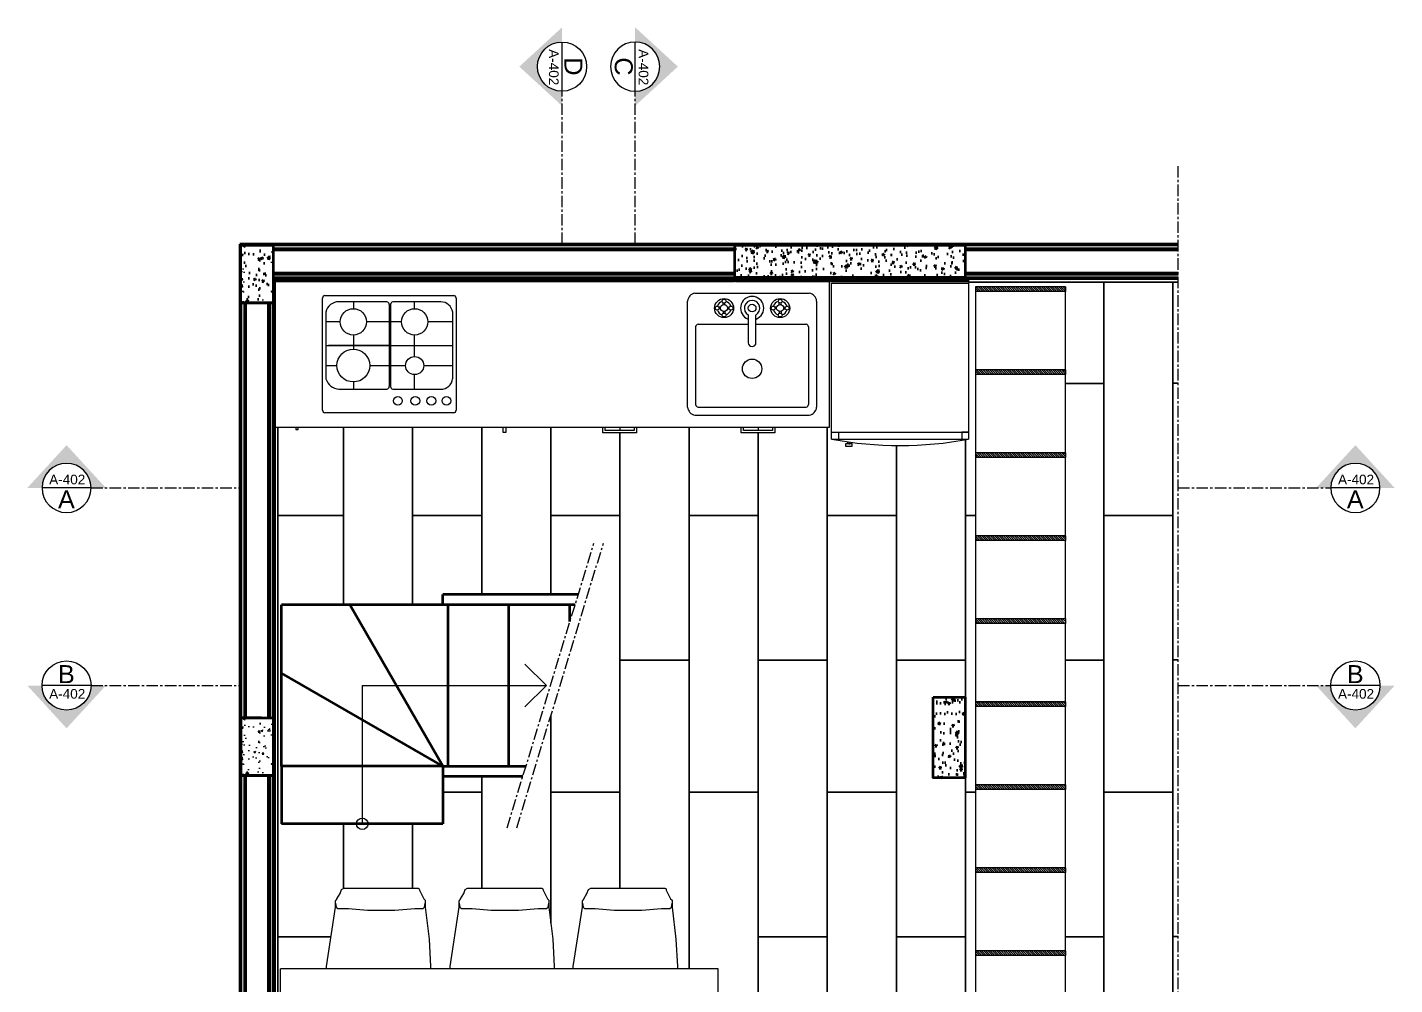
# Model space of a CAD drawing. Header units: millimetres. Extents: x 0 to 3008, y 0 to 49642.
# Drawn here: x 1461 to 2055, y 48693 to 49108 of the extents above; entities that cross this region are included whole.
import ezdxf
from ezdxf.enums import TextEntityAlignment as Align

# ---------------------------------------------------------------- set-up
doc = ezdxf.new("R2010")
doc.units = ezdxf.units.MM
doc.linetypes.add('CENTERX2', pattern=[4, 2.5, -0.5, 0.5, -0.5])
for name, color, linetype, lineweight in [('A-ANNO-DIMS', 3, 'Continuous', 15), ('A-ANNO-SYMB', 3, 'Continuous', 15), ('A-ANNO-TRATTEGGIO', 253, 'Continuous', 18), ('A-DOOR-FULL', 5, 'Continuous', 25), ('A-FLOR-LEVL', 5, 'Continuous', 35), ('A-FURN', 251, 'Continuous', 18), ('A-GLAZ-FULL', 5, 'Continuous', 25), ('A-LINE-GRPH', 1, 'CENTERX2', 13), ('A-WALL-FULL', 4, 'Continuous', 35)]:
    doc.layers.add(name, color=color, linetype=linetype, lineweight=lineweight)
doc.layers.add('ARREDI SEZIONATI', color=2, linetype='Continuous')
doc.styles.add('ARIAL', font='arial.ttf')
pattern_1 = [(50, (4294.8245, 57124.0275), (9.1092334, -0.796954), [0.9525, -10.4775]), (355, (4294.8245, 57124.0275), (-1.762141, 9.552832), [0.762, -8.382]), (100.451, (4295.584, 57123.961), (7.347125, 8.755834), [0.8095, -8.9045]), (46.1842, (4294.825, 57126.568), (13.553952, -2.102116), [1.42875, -15.71625]), (96.6356, (4295.954, 57126.392), (11.870212, 12.371278), [1.21425, -13.35675]), (351.184, (4294.825, 57126.568), (11.87023, 12.371256), [1.143, -12.573]), (21, (4296.0945, 57125.9325), (7.580744, -5.113276), [0.9525, -10.4775]), (326, (4296.0945, 57125.9325), (3.090101, 9.209398), [0.762, -8.382]), (71.4514, (4296.726, 57125.506), (10.6708245, 4.096143), [0.8095, -8.9045]), (37.5, (4294.8245, 57124.0275), (0.1544302, 4.227752), [0, -8.2804, 0, -8.509, 0, -8.41375]), (7.5, (4294.8245, 57124.0275), (3.3409831, 5.0090287), [0, -4.8514, 0, -8.0899, 0, -3.20675]), (327.5, (4291.9924, 57124.0275), (6.7795298, -0.2864372), [0, -3.175, 0, -9.906, 0, -13.1445]), (317.5, (4290.7224, 57124.0275), (7.406459, 1.2713246), [0, -4.1275, 0, -6.5786, 0, -9.3345])]
pattern_2 = [(50, (4294.4245, 57124.0275), (9.1092334, -0.796954), [0.9525, -10.4775]), (355, (4294.4245, 57124.0275), (-1.762141, 9.552832), [0.762, -8.382]), (100.451, (4295.184, 57123.961), (7.347125, 8.755834), [0.8095, -8.9045]), (46.1842, (4294.425, 57126.568), (13.553952, -2.102116), [1.42875, -15.71625]), (96.6356, (4295.554, 57126.392), (11.870212, 12.371278), [1.21425, -13.35675]), (351.184, (4294.425, 57126.568), (11.87023, 12.371256), [1.143, -12.573]), (21, (4295.6945, 57125.9325), (7.580744, -5.113276), [0.9525, -10.4775]), (326, (4295.6945, 57125.9325), (3.090101, 9.209398), [0.762, -8.382]), (71.4514, (4296.326, 57125.506), (10.6708245, 4.096143), [0.8095, -8.9045]), (37.5, (4294.4245, 57124.0275), (0.1544302, 4.227752), [0, -8.2804, 0, -8.509, 0, -8.41375]), (7.5, (4294.4245, 57124.0275), (3.3409831, 5.0090287), [0, -4.8514, 0, -8.0899, 0, -3.20675]), (327.5, (4291.5924, 57124.0275), (6.7795298, -0.2864372), [0, -3.175, 0, -9.906, 0, -13.1445]), (317.5, (4290.3224, 57124.0275), (7.406459, 1.2713246), [0, -4.1275, 0, -6.5786, 0, -9.3345])]
pattern_3 = [(50, (5194.8245, 57123.0275), (9.1092334, -0.796954), [0.9525, -10.4775]), (355, (5194.8245, 57123.0275), (-1.762141, 9.552832), [0.762, -8.382]), (100.451, (5195.584, 57122.961), (7.347125, 8.755834), [0.8095, -8.9045]), (46.1842, (5194.825, 57125.568), (13.553952, -2.102116), [1.42875, -15.71625]), (96.6356, (5195.954, 57125.392), (11.870212, 12.371278), [1.21425, -13.35675]), (351.184, (5194.825, 57125.568), (11.87023, 12.371256), [1.143, -12.573]), (21, (5196.0945, 57124.9325), (7.580744, -5.113276), [0.9525, -10.4775]), (326, (5196.0945, 57124.9325), (3.090101, 9.209398), [0.762, -8.382]), (71.4514, (5196.726, 57124.506), (10.6708245, 4.096143), [0.8095, -8.9045]), (37.5, (5194.8245, 57123.0275), (0.1544302, 4.227752), [0, -8.2804, 0, -8.509, 0, -8.41375]), (7.5, (5194.8245, 57123.0275), (3.3409831, 5.0090287), [0, -4.8514, 0, -8.0899, 0, -3.20675]), (327.5, (5191.9924, 57123.0275), (6.7795298, -0.2864372), [0, -3.175, 0, -9.906, 0, -13.1445]), (317.5, (5190.7224, 57123.0275), (7.406459, 1.2713246), [0, -4.1275, 0, -6.5786, 0, -9.3345])]

# ---------------------------------------------------------------- blocks, each defined once
blk = doc.blocks.new('section plan')
h = blk.add_hatch(color=256)
h.dxf.hatch_style = 1
h.paths.add_polyline_path([(56.88, 0.31), (46.28, 0.31, -1), (10.72, 0.31), (0.12, 0.31), (28.5, -30.58)])
blk.add_line((46.28, 0.34), (10.72, 0.34))
blk.add_circle((28.5, 0.34), 17.78)
at = {"style": 'ARIAL'}
for tag, height, p in [('A', 13, (28.38, 8.58)), ('A-301', 7, (28.96, -5.66))]:
    blk.add_attdef(tag, text='', height=height, dxfattribs=at).set_placement(p, align=Align.MIDDLE_CENTER)

msp = doc.modelspace()

# ---------------------------------------------------------------- hatches: boundary and pattern name
at = {"layer": 'A-ANNO-TRATTEGGIO'}
h = msp.add_hatch(dxfattribs=at)
h.set_pattern_fill('AR-CONC', scale=0.05, style=0)
h.set_pattern_definition(pattern_2)
h.paths.add_polyline_path([(1553.97, 49013.94), (1567.97, 49013.94), (1567.97, 48988.94), (1553.97, 48988.94)])
h = msp.add_hatch(dxfattribs=at)
h.set_pattern_fill('AR-CONC', scale=0.05, style=0)
h.set_pattern_definition(pattern_3)
h.paths.add_polyline_path([(1868.37, 48817.94), (1854.37, 48817.94), (1854.37, 48782.94), (1868.37, 48782.94)])
h = msp.add_hatch(dxfattribs=at)
h.set_pattern_fill('AR-CONC', scale=0.05, style=0)
h.set_pattern_definition([(50, (4294.4245, 56919.0275), (9.1092334, -0.796954), [0.9525, -10.4775]), (355, (4294.4245, 56919.0275), (-1.762141, 9.552832), [0.762, -8.382]), (100.451, (4295.184, 56918.961), (7.347125, 8.755834), [0.8095, -8.9045]), (46.1842, (4294.425, 56921.568), (13.553952, -2.102116), [1.42875, -15.71625]), (96.6356, (4295.554, 56921.392), (11.870212, 12.371278), [1.21425, -13.35675]), (351.184, (4294.425, 56921.568), (11.87023, 12.371256), [1.143, -12.573]), (21, (4295.6945, 56920.9325), (7.580744, -5.113276), [0.9525, -10.4775]), (326, (4295.6945, 56920.9325), (3.090101, 9.209398), [0.762, -8.382]), (71.4514, (4296.326, 56920.506), (10.6708245, 4.096143), [0.8095, -8.9045]), (37.5, (4294.4245, 56919.0275), (0.1544302, 4.227752), [0, -8.2804, 0, -8.509, 0, -8.41375]), (7.5, (4294.4245, 56919.0275), (3.3409831, 5.0090287), [0, -4.8514, 0, -8.0899, 0, -3.20675]), (327.5, (4291.5924, 56919.0275), (6.7795298, -0.2864372), [0, -3.175, 0, -9.906, 0, -13.1445]), (317.5, (4290.3224, 56919.0275), (7.406459, 1.2713246), [0, -4.1275, 0, -6.5786, 0, -9.3345])])
h.paths.add_polyline_path([(1553.97, 48808.94), (1567.97, 48808.94), (1567.97, 48783.94), (1553.97, 48783.94)])
h = msp.add_hatch(dxfattribs=at)
h.set_pattern_fill('AR-CONC', scale=0.05, style=0)
h.set_pattern_definition(pattern_1)
h.paths.add_polyline_path([(1568.37, 48783.94), (1554.37, 48783.94), (1554.37, 48783.94), (1568.37, 48783.94)])
at = {"layer": 'A-WALL-FULL'}
h = msp.add_hatch(dxfattribs=at)
h.set_pattern_fill('AR-CONC', color=256, scale=0.05, style=0)
h.set_pattern_definition(pattern_2)
h.paths.add_polyline_path([(1555.47, 49012.44), (1566.47, 49012.44), (1566.47, 48990.44), (1555.47, 48990.44)])
h = msp.add_hatch(dxfattribs=at)
h.set_pattern_fill('AR-CONC', color=256, scale=0.05, style=0)
h.set_pattern_definition([(50, (5114.8245, 57714.0275), (9.1092334, -0.796954), [0.9525, -10.4775]), (355, (5114.8245, 57714.0275), (-1.762141, 9.552832), [0.762, -8.382]), (100.451, (5115.584, 57713.961), (7.347125, 8.755834), [0.8095, -8.9045]), (46.1842, (5114.825, 57716.568), (13.553952, -2.102116), [1.42875, -15.71625]), (96.6356, (5115.954, 57716.392), (11.870212, 12.371278), [1.21425, -13.35675]), (351.184, (5114.825, 57716.568), (11.87023, 12.371256), [1.143, -12.573]), (21, (5116.0945, 57715.9325), (7.580744, -5.113276), [0.9525, -10.4775]), (326, (5116.0945, 57715.9325), (3.090101, 9.209398), [0.762, -8.382]), (71.4514, (5116.726, 57715.506), (10.6708245, 4.096143), [0.8095, -8.9045]), (37.5, (5114.8245, 57714.0275), (0.1544302, 4.227752), [0, -8.2804, 0, -8.509, 0, -8.41375]), (7.5, (5114.8245, 57714.0275), (3.3409831, 5.0090287), [0, -4.8514, 0, -8.0899, 0, -3.20675]), (327.5, (5111.9924, 57714.0275), (6.7795298, -0.2864372), [0, -3.175, 0, -9.906, 0, -13.1445]), (317.5, (5110.7224, 57714.0275), (7.406459, 1.2713246), [0, -4.1275, 0, -6.5786, 0, -9.3345])])
h.paths.add_polyline_path([(1868.37, 49013.94), (1868.37, 48999.94), (1768.37, 48999.94), (1768.37, 49013.94)])
h = msp.add_hatch(dxfattribs=at)
h.set_pattern_fill('AR-CONC', color=256, scale=0.05, style=0)
h.set_pattern_definition(pattern_3)
h.paths.add_polyline_path([(1868.37, 48817.94), (1854.37, 48817.94), (1854.37, 48782.94), (1868.37, 48782.94)])
h = msp.add_hatch(dxfattribs=at)
h.set_pattern_fill('AR-CONC', color=256, scale=0.05, style=0)
h.set_pattern_definition(pattern_1)
h.paths.add_polyline_path([(1568.37, 48783.94), (1554.37, 48783.94), (1554.37, 48783.94), (1568.37, 48783.94)])
at = {"layer": 'ARREDI SEZIONATI'}
h = msp.add_hatch(dxfattribs=at)
h.set_pattern_fill('ANSI31', color=256, scale=0.21, angle=-90)
h.paths.add_polyline_path([(1911.81, 48995.9), (1872.81, 48995.9), (1872.81, 48993.9), (1911.81, 48993.9)])
h.paths.add_polyline_path([(1911.81, 48959.9), (1872.81, 48959.9), (1872.81, 48957.9), (1911.81, 48957.9)])
h.paths.add_polyline_path([(1911.81, 48923.9), (1872.81, 48923.9), (1872.81, 48921.9), (1911.81, 48921.9)])
h.paths.add_polyline_path([(1911.81, 48887.9), (1872.81, 48887.9), (1872.81, 48885.9), (1911.81, 48885.9)])
h.paths.add_polyline_path([(1911.81, 48851.9), (1872.81, 48851.9), (1872.81, 48849.9), (1911.81, 48849.9)])
h.paths.add_polyline_path([(1911.81, 48815.87), (1872.81, 48815.87), (1872.81, 48813.87), (1911.81, 48813.87)])
h.paths.add_polyline_path([(1911.81, 48779.87), (1872.81, 48779.87), (1872.81, 48777.87), (1911.81, 48777.87)])
h.paths.add_polyline_path([(1911.81, 48743.87), (1872.81, 48743.87), (1872.81, 48741.87), (1911.81, 48741.87)])
h.paths.add_polyline_path([(1911.81, 48707.87), (1872.81, 48707.87), (1872.81, 48705.87), (1911.81, 48705.87)])
h.paths.add_polyline_path([(1911.81, 48671.87), (1872.81, 48671.87), (1872.81, 48669.87), (1911.81, 48669.87)])
h.paths.add_polyline_path([(1911.81, 48635.87), (1872.81, 48635.87), (1872.81, 48633.87), (1911.81, 48633.87)])

# ---------------------------------------------------------------- linework, layer by layer
at = {"layer": 'A-ANNO-DIMS'}
for p, q in [((1686.55, 48822.94), (1677.26, 48832.22)), ((1606.63, 48822.94), (1686.55, 48822.94)), ((1606.63, 48822.94), (1606.63, 48762.94)), ((1686.55, 48822.94), (1677.26, 48813.65))]:
    msp.add_line(p, q, dxfattribs=at)
msp.add_circle((1606.63, 48762.94), 2.5, dxfattribs=at)
at = {"layer": 'A-DOOR-FULL'}
msp.add_line((1569.97, 48934.94), (1569.97, 48524.45), dxfattribs=at)
at = {"layer": 'A-FLOR-LEVL'}
for p, q in [((1572.94, 48998.44), (1573.79, 48998.44)), ((1587.94, 48998.44), (1588.79, 48998.44)), ((1602.94, 48998.44), (1603.79, 48998.44)), ((1617.94, 48998.44), (1618.79, 48998.44)), ((1632.94, 48998.44), (1633.79, 48998.44)), ((1647.94, 48998.44), (1648.79, 48998.44)), ((1662.94, 48998.44), (1663.79, 48998.44)), ((1677.91, 48998.44), (1678.76, 48998.44)), ((1692.94, 48998.44), (1693.79, 48998.44)), ((1707.94, 48998.44), (1708.79, 48998.44)), ((1722.94, 48998.44), (1723.79, 48998.44)), ((1737.94, 48998.44), (1738.79, 48998.44)), ((1752.91, 48998.44), (1753.76, 48998.44)), ((1782.89, 48998.44), (1783.74, 48998.44)), ((1797.89, 48998.44), (1798.74, 48998.44)), ((1812.89, 48998.44), (1813.74, 48998.44)), ((1827.89, 48998.44), (1828.74, 48998.44)), ((1842.89, 48998.44), (1843.74, 48998.44)), ((1857.89, 48998.44), (1858.74, 48998.44)), ((1700.37, 48862.44), (1641.63, 48862.44)), ((1641.63, 48857.94), (1641.63, 48862.44)), ((1700.37, 48862.44), (1641.63, 48862.44)), ((1641.63, 48857.94), (1641.63, 48862.44)), ((1571.63, 48853.44), (1571.63, 48857.94)), ((1601.21, 48857.94), (1571.63, 48857.94)), ((1571.63, 48828.35), (1571.63, 48857.94)), ((1571.63, 48853.44), (1571.63, 48857.94)), ((1601.21, 48857.94), (1571.63, 48857.94)), ((1571.63, 48828.35), (1571.63, 48857.94)), ((1641.63, 48857.94), (1601.21, 48857.94)), ((1641.63, 48787.94), (1601.21, 48857.94)), ((1641.63, 48857.94), (1601.21, 48857.94)), ((1641.63, 48787.94), (1601.21, 48857.94)), ((1699, 48857.94), (1641.63, 48857.94)), ((1699, 48857.94), (1641.63, 48857.94)), ((1643.85, 48787.94), (1643.85, 48857.94)), ((1670.31, 48787.94), (1670.31, 48857.94)), ((1696.78, 48850.65), (1696.78, 48857.94)), ((1641.63, 48787.94), (1571.63, 48828.35)), ((1641.63, 48787.94), (1571.63, 48828.35)), ((1571.63, 48787.94), (1571.63, 48828.35)), ((1641.63, 48787.94), (1571.63, 48787.94)), ((1641.63, 48787.94), (1571.63, 48787.94)), ((1571.63, 48787.94), (1571.63, 48762.94)), ((1641.63, 48787.94), (1677.67, 48787.94)), ((1641.63, 48787.94), (1641.63, 48783.44)), ((1641.63, 48787.94), (1641.63, 48783.44)), ((1641.63, 48787.94), (1677.67, 48787.94)), ((1641.63, 48787.94), (1641.63, 48783.44)), ((1641.63, 48787.94), (1641.63, 48783.44)), ((1676.3, 48783.44), (1641.63, 48783.44)), ((1641.63, 48783.44), (1641.63, 48762.94)), ((1676.3, 48783.44), (1641.63, 48783.44)), ((1641.63, 48783.44), (1641.63, 48762.94)), ((1641.63, 48762.94), (1571.63, 48762.94)), ((1641.63, 48762.94), (1571.63, 48762.94))]:
    msp.add_line(p, q, dxfattribs=at)
at = {"layer": 'A-FLOR-LEVL', "color": 7}
for q in [(1571.63, 48828.35), (1571.63, 48762.94)]:
    msp.add_line((1571.63, 48787.94), q, dxfattribs=at)
at = {"layer": 'A-FURN'}
for p, q in [((1809.31, 48998.44), (1809.31, 48934.94)), ((1810.31, 48997.54), (1869.81, 48997.54)), ((1810.31, 48934.04), (1810.31, 48997.54)), ((1869.81, 48997.54), (1869.81, 48929.84)), ((1869.81, 48997.54), (1869.81, 48929.84)), ((1911.81, 48995.9), (1872.81, 48995.9)), ((1872.81, 48995.9), (1872.81, 48993.9)), ((1911.81, 48995.9), (1911.81, 48993.9)), ((1589.37, 48942.35), (1589.37, 48991.02)), ((1589.37, 48942.35), (1589.37, 48991.02)), ((1590.42, 48992.19), (1646.32, 48992.19)), ((1590.42, 48992.19), (1646.32, 48992.19)), ((1617.29, 48989.41), (1596.49, 48989.41)), ((1602.76, 48989.41), (1602.76, 48986.41)), ((1602.76, 48989.41), (1602.76, 48986.41)), ((1640.71, 48989.41), (1619.92, 48989.41)), ((1629.37, 48986.41), (1629.37, 48989.41)), ((1629.37, 48986.41), (1629.37, 48989.41)), ((1647.37, 48991.02), (1647.37, 48942.35)), ((1647.37, 48991.02), (1647.37, 48942.35)), ((1763.29, 48988.12), (1763.29, 48988.93)), ((1764.04, 48988.12), (1764.04, 48988.93)), ((1787.63, 48988.12), (1787.63, 48988.93)), ((1788.38, 48988.12), (1788.38, 48988.93)), ((1872.81, 48993.9), (1872.81, 48959.9)), ((1911.81, 48993.9), (1872.81, 48993.9)), ((1911.81, 48959.9), (1911.81, 48993.9)), ((1590.87, 48984.91), (1590.87, 48955.99)), ((1618.35, 48988.24), (1618.35, 48952.66)), ((1618.87, 48988.24), (1618.85, 48952.66)), ((1645.87, 48955.99), (1645.87, 48984.91)), ((1762.22, 48987.05), (1761.41, 48987.05)), ((1762.23, 48986.3), (1761.41, 48986.3)), ((1763.29, 48985.22), (1763.29, 48984.41)), ((1764.04, 48985.23), (1764.04, 48984.41)), ((1765.11, 48987.05), (1765.93, 48987.05)), ((1765.12, 48986.3), (1765.93, 48986.3)), ((1774.16, 48983.77), (1774.16, 48971.57)), ((1777.51, 48971.57), (1777.51, 48983.78)), ((1786.56, 48987.05), (1785.75, 48987.05)), ((1786.55, 48986.3), (1785.75, 48986.3)), ((1787.63, 48985.23), (1787.63, 48984.41)), ((1788.38, 48985.22), (1788.38, 48984.41)), ((1789.45, 48986.3), (1790.26, 48986.3)), ((1789.46, 48987.05), (1790.26, 48987.05)), ((1597.04, 48980.7), (1590.87, 48980.7)), ((1597.04, 48980.7), (1592.06, 48980.7)), ((1618.35, 48980.7), (1608.47, 48980.7)), ((1618.35, 48980.7), (1608.47, 48980.7)), ((1623.65, 48980.7), (1618.86, 48980.7)), ((1623.65, 48980.7), (1618.86, 48980.7)), ((1645.21, 48980.7), (1635.08, 48980.7)), ((1645.87, 48980.7), (1635.08, 48980.7)), ((1602.76, 48974.98), (1602.76, 48968.85)), ((1602.76, 48974.98), (1602.76, 48968.85)), ((1629.37, 48965.68), (1629.37, 48974.98)), ((1629.37, 48965.68), (1629.37, 48974.98)), ((1590.87, 48970.45), (1618.35, 48970.45)), ((1618.35, 48970.45), (1591.99, 48970.45)), ((1618.86, 48970.45), (1645.87, 48970.45)), ((1590.87, 48961.74), (1595.65, 48961.74)), ((1592.06, 48961.74), (1595.65, 48961.74)), ((1609.87, 48961.74), (1618.35, 48961.74)), ((1609.87, 48961.74), (1618.35, 48961.74)), ((1618.86, 48961.74), (1625.43, 48961.74)), ((1618.86, 48961.74), (1625.43, 48961.74)), ((1633.31, 48961.74), (1645.21, 48961.74)), ((1633.31, 48961.74), (1645.87, 48961.74)), ((1911.81, 48959.9), (1872.81, 48959.9)), ((1872.81, 48959.9), (1872.81, 48957.9)), ((1911.81, 48959.9), (1911.81, 48957.9)), ((1602.76, 48954.63), (1602.76, 48951.49)), ((1602.76, 48954.63), (1602.76, 48951.49)), ((1629.37, 48951.49), (1629.37, 48957.8)), ((1629.37, 48951.49), (1629.37, 48957.8)), ((1911.81, 48957.9), (1872.81, 48957.9)), ((1872.81, 48957.9), (1872.81, 48923.9)), ((1911.81, 48923.9), (1911.81, 48957.9)), ((1596.49, 48951.49), (1617.29, 48951.49)), ((1619.92, 48951.49), (1640.71, 48951.49)), ((1619.92, 48951.49), (1629.37, 48951.49)), ((1646.32, 48941.19), (1590.42, 48941.19)), ((1646.32, 48941.19), (1590.42, 48941.19)), ((1809.31, 48934.94), (1568.47, 48934.94)), ((1577.87, 48934.94), (1577.87, 48933.94)), ((1577.87, 48933.94), (1578.87, 48933.94)), ((1578.87, 48933.94), (1578.87, 48934.94)), ((1667.69, 48934.94), (1667.69, 48932.92)), ((1667.69, 48932.92), (1669.04, 48932.92)), ((1669.04, 48932.92), (1669.04, 48934.94)), ((1711.05, 48932.54), (1711.05, 48934.94)), ((1725.68, 48932.54), (1711.05, 48932.54)), ((1712.05, 48933.54), (1712.05, 48934.94)), ((1724.68, 48933.54), (1712.05, 48933.54)), ((1718.47, 48934.94), (1718.47, 48933.54)), ((1724.68, 48934.94), (1724.68, 48933.54)), ((1725.68, 48934.94), (1725.68, 48932.54)), ((1771.05, 48932.54), (1771.05, 48934.94)), ((1785.68, 48932.54), (1771.05, 48932.54)), ((1772.05, 48933.54), (1772.05, 48934.94)), ((1784.68, 48933.54), (1772.05, 48933.54)), ((1778.47, 48934.94), (1778.47, 48933.54)), ((1784.68, 48934.94), (1784.68, 48933.54)), ((1785.68, 48934.94), (1785.68, 48932.54)), ((1810.31, 48929.84), (1810.31, 48934.04)), ((1810.31, 48929.84), (1810.31, 48932.84)), ((1810.31, 48932.84), (1869.81, 48932.84)), ((1810.31, 48932.84), (1813.31, 48932.84)), ((1810.31, 48929.84), (1869.81, 48929.84)), ((1810.31, 48929.84), (1810.31, 48929.84)), ((1813.31, 48932.84), (1813.31, 48929.84)), ((1869.81, 48932.84), (1866.81, 48932.84)), ((1866.81, 48932.84), (1866.81, 48929.84)), ((1819.31, 48927.83), (1816.31, 48927.83)), ((1816.31, 48927.83), (1816.31, 48926.83)), ((1816.31, 48926.83), (1819.31, 48926.83)), ((1817.31, 48927.83), (1817.31, 48928.67)), ((1817.81, 48927.83), (1817.31, 48927.83)), ((1817.81, 48927.83), (1818.31, 48927.83)), ((1818.31, 48927.83), (1818.31, 48928.53)), ((1819.31, 48926.83), (1819.31, 48927.83)), ((1911.81, 48923.9), (1872.81, 48923.9)), ((1872.81, 48923.9), (1872.81, 48921.9)), ((1911.81, 48923.9), (1911.81, 48921.9)), ((1911.81, 48921.9), (1872.81, 48921.9)), ((1872.81, 48921.9), (1872.81, 48887.9)), ((1911.81, 48887.9), (1911.81, 48921.9)), ((1911.81, 48887.9), (1872.81, 48887.9)), ((1872.81, 48887.9), (1872.81, 48885.9)), ((1911.81, 48887.9), (1911.81, 48885.9)), ((1911.81, 48885.9), (1872.81, 48885.9)), ((1872.81, 48885.9), (1872.81, 48851.9)), ((1911.81, 48851.9), (1911.81, 48885.9)), ((1911.81, 48851.9), (1872.81, 48851.9)), ((1872.81, 48851.9), (1872.81, 48849.9)), ((1911.81, 48849.9), (1872.81, 48849.9)), ((1872.81, 48849.9), (1872.81, 48815.82)), ((1911.81, 48851.9), (1911.81, 48849.9)), ((1911.81, 48815.87), (1911.81, 48849.9)), ((1872.81, 48815.9), (1911.81, 48815.9)), ((1911.81, 48815.87), (1872.81, 48815.87)), ((1872.81, 48815.87), (1872.81, 48813.87)), ((1872.81, 48813.87), (1872.81, 48779.87)), ((1911.81, 48813.87), (1872.81, 48813.87)), ((1911.81, 48815.87), (1911.81, 48813.87)), ((1911.81, 48779.87), (1911.81, 48813.87)), ((1911.81, 48779.87), (1872.81, 48779.87)), ((1872.81, 48779.87), (1872.81, 48777.87)), ((1911.81, 48777.87), (1872.81, 48777.87)), ((1872.81, 48777.87), (1872.81, 48743.87)), ((1911.81, 48779.87), (1911.81, 48777.87)), ((1911.81, 48743.87), (1911.81, 48777.87)), ((1911.81, 48743.87), (1872.81, 48743.87)), ((1872.81, 48743.87), (1872.81, 48741.87)), ((1911.81, 48741.87), (1872.81, 48741.87)), ((1872.81, 48741.87), (1872.81, 48707.87)), ((1911.81, 48743.87), (1911.81, 48741.87)), ((1911.81, 48707.87), (1911.81, 48741.87)), ((1597.01, 48732.77), (1597.68, 48734.42)), ((1597.68, 48734.42), (1598.67, 48735.08)), ((1598.67, 48735.08), (1630.86, 48735.08)), ((1630.86, 48735.08), (1631.35, 48734.75)), ((1631.35, 48734.75), (1631.46, 48734.21)), ((1631.46, 48734.21), (1633.33, 48730.46)), ((1650.65, 48732.77), (1651.32, 48734.42)), ((1651.32, 48734.42), (1652.31, 48735.08)), ((1652.31, 48735.08), (1684.5, 48735.08)), ((1684.5, 48735.08), (1684.99, 48734.75)), ((1684.99, 48734.75), (1685.1, 48734.21)), ((1685.1, 48734.21), (1686.97, 48730.46)), ((1704.13, 48732.77), (1704.8, 48734.42)), ((1704.8, 48734.42), (1705.79, 48735.08)), ((1705.79, 48735.08), (1737.98, 48735.08)), ((1737.98, 48735.08), (1738.47, 48734.75)), ((1738.47, 48734.75), (1738.58, 48734.21)), ((1738.58, 48734.21), (1740.45, 48730.46)), ((1595.04, 48729.47), (1595.37, 48730.13)), ((1595.04, 48726.82), (1595.04, 48729.47)), ((1595.04, 48728.48), (1595.37, 48726.82)), ((1595.37, 48730.13), (1595.63, 48730.13)), ((1595.63, 48730.46), (1597.01, 48732.77)), ((1595.63, 48730.13), (1595.63, 48730.46)), ((1633.33, 48730.46), (1633.99, 48729.8)), ((1633.66, 48726.82), (1633.99, 48728.48)), ((1633.99, 48729.8), (1634, 48728.48)), ((1634, 48728.48), (1634, 48726.82)), ((1648.67, 48729.47), (1649, 48730.13)), ((1648.67, 48726.82), (1648.67, 48729.47)), ((1648.67, 48728.48), (1649, 48726.82)), ((1649, 48730.13), (1649.27, 48730.13)), ((1649.27, 48730.46), (1650.65, 48732.77)), ((1649.27, 48730.13), (1649.27, 48730.46)), ((1686.97, 48730.46), (1687.63, 48729.8)), ((1687.3, 48726.82), (1687.63, 48728.48)), ((1687.63, 48729.8), (1687.64, 48728.48)), ((1687.64, 48728.48), (1687.64, 48726.82)), ((1702.15, 48729.47), (1702.48, 48730.13)), ((1702.15, 48726.82), (1702.15, 48729.47)), ((1702.15, 48728.48), (1702.48, 48726.82)), ((1702.48, 48730.13), (1702.75, 48730.13)), ((1702.75, 48730.46), (1704.13, 48732.77)), ((1702.75, 48730.13), (1702.75, 48730.46)), ((1740.45, 48730.46), (1741.11, 48729.8)), ((1740.78, 48726.82), (1741.11, 48728.48)), ((1741.11, 48729.8), (1741.12, 48728.48)), ((1741.12, 48728.48), (1741.12, 48726.82)), ((1591.08, 48701.05), (1595.04, 48726.82)), ((1595.37, 48726.82), (1596.02, 48726.16)), ((1596.02, 48726.16), (1600.65, 48726.16)), ((1600.65, 48726.16), (1608.91, 48725.5)), ((1608.91, 48725.5), (1620.79, 48725.5)), ((1620.79, 48725.5), (1629.38, 48726.16)), ((1629.38, 48726.16), (1633, 48726.16)), ((1633, 48726.16), (1633.66, 48726.82)), ((1634, 48726.82), (1635.64, 48712.95)), ((1644.72, 48701.05), (1648.67, 48726.82)), ((1649, 48726.82), (1649.66, 48726.16)), ((1649.66, 48726.16), (1654.29, 48726.16)), ((1654.29, 48726.16), (1662.55, 48725.5)), ((1662.55, 48725.5), (1674.43, 48725.5)), ((1674.43, 48725.5), (1683.02, 48726.16)), ((1683.02, 48726.16), (1686.64, 48726.16)), ((1686.64, 48726.16), (1687.3, 48726.82)), ((1687.64, 48726.82), (1689.28, 48712.95)), ((1698.2, 48701.05), (1702.15, 48726.82)), ((1702.48, 48726.82), (1703.14, 48726.16)), ((1703.14, 48726.16), (1707.77, 48726.16)), ((1707.77, 48726.16), (1716.02, 48725.5)), ((1716.02, 48725.5), (1727.91, 48725.5)), ((1727.91, 48725.5), (1736.5, 48726.16)), ((1736.5, 48726.16), (1740.12, 48726.16)), ((1740.12, 48726.16), (1740.78, 48726.82)), ((1741.12, 48726.82), (1742.76, 48712.95)), ((1635.64, 48712.95), (1636.3, 48701.05)), ((1689.28, 48712.95), (1689.94, 48701.05)), ((1742.76, 48712.95), (1743.42, 48701.05)), ((1911.81, 48707.87), (1872.81, 48707.87)), ((1872.81, 48707.87), (1872.81, 48705.87)), ((1911.81, 48705.87), (1872.81, 48705.87)), ((1872.81, 48705.87), (1872.81, 48671.87)), ((1911.81, 48707.87), (1911.81, 48705.87)), ((1911.81, 48671.87), (1911.81, 48705.87)), ((1571.08, 48604.61), (1571.08, 48700.09)), ((1591.08, 48700.06), (1591.08, 48701.05)), ((1591.08, 48701.05), (1591.08, 48701.05)), ((1636.3, 48701.05), (1636.3, 48700.06)), ((1644.72, 48700.06), (1644.72, 48701.05)), ((1644.72, 48701.05), (1644.72, 48701.05)), ((1689.94, 48701.05), (1689.94, 48700.06)), ((1698.2, 48700.06), (1698.2, 48701.05)), ((1698.2, 48701.05), (1698.2, 48701.05)), ((1743.42, 48701.05), (1743.42, 48700.06))]:
    msp.add_line(p, q, dxfattribs=at)
for points in [[(1747.84, 48943.68), (1747.84, 48989.69)], [(1751.03, 48993.19), (1800.65, 48993.19)], [(1803.84, 48989.69), (1803.84, 48943.68)], [(1751.34, 48944.85), (1751.34, 48978.52)], [(1752.4, 48979.69), (1774.16, 48979.69)], [(1777.51, 48979.69), (1799.27, 48979.69)], [(1800.34, 48978.52), (1800.34, 48944.85)], [(1752.4, 48943.69), (1799.27, 48943.69)], [(1751.03, 48940.19), (1800.65, 48940.19)]]:
    msp.add_lwpolyline(points, dxfattribs=at)
at = {"layer": 'A-FURN', "lineweight": 0}
for points in [[(1761.08, 48700.06), (1571.08, 48700.06)], [(1761.08, 48604.64), (1761.08, 48700.06)]]:
    msp.add_lwpolyline(points, dxfattribs=at)
at = {"layer": 'A-FURN'}
for centre, radius in [((1763.67, 48986.67), 4.14), ((1763.67, 48989.68), 0.842), ((1788, 48986.67), 4.14), ((1788, 48989.68), 0.842), ((1760.66, 48986.67), 0.842), ((1763.67, 48986.67), 1.51), ((1763.67, 48983.66), 0.842), ((1766.68, 48986.67), 0.842), ((1775.84, 48986.67), 1.68), ((1784.99, 48986.67), 0.842), ((1788, 48986.67), 1.51), ((1788, 48983.66), 0.842), ((1791.02, 48986.67), 0.842), ((1775.83, 48960.33), 4.21), ((1622.09, 48946.44), 1.93), ((1629.63, 48946.44), 1.93), ((1636.59, 48946.44), 1.93), ((1643.17, 48946.44), 1.93)]:
    msp.add_circle(centre, radius, dxfattribs=at)
at = {"layer": 'A-FURN', "lineweight": 5, "ltscale": 0.8}
for centre, radius in [((1602.76, 48980.7), 5.71), ((1629.37, 48980.7), 5.71), ((1602.76, 48961.74), 7.11), ((1629.37, 48961.74), 3.94)]:
    msp.add_circle(centre, radius, dxfattribs=at)
at = {"layer": 'A-FURN'}
for centre, radius, start, end in [((1590.64, 48990.93), 1.27, 99.89583, 175.99551), ((1596.29, 48983.89), 5.52, 87.92206, 169.36971), ((1617.06, 48988.13), 1.3, 5.0869, 79.6695), ((1620.14, 48988.15), 1.27, 99.89583, 175.99551), ((1640.66, 48984.14), 5.27, 8.36268, 89.37436), ((1646.1, 48990.93), 1.27, 4.00449, 80.10417), ((1751.73, 48989.35), 3.91, 100.3305, 174.9131), ((1763.67, 48986.67), 3.01, 105.2407, 164.2093), ((1763.67, 48986.67), 3.01, 16.44125, 74.07887), ((1775.84, 48986.67), 5.04, 289.6514, 250.3603), ((1775.84, 48986.67), 3.36, 300.3431, 239.7554), ((1788, 48986.67), 3.01, 105.92113, 163.55875), ((1788, 48986.67), 3.01, 15.7907, 74.7593), ((1799.95, 48989.35), 3.91, 5.0869, 79.6695), ((1763.67, 48986.67), 3.01, 196.2342, 253.9047), ((1763.67, 48986.67), 3.01, 286.12, 344.0884), ((1788, 48986.67), 3.01, 195.9116, 253.88), ((1788, 48986.67), 3.01, 286.0953, 343.7658), ((1752.63, 48978.41), 1.3, 100.3305, 174.9131), ((1799.04, 48978.41), 1.3, 5.0869, 79.6695), ((1775.84, 48971.67), 1.68, 180, 0), ((1596.99, 48957.88), 6.41, 197.15682, 265.55141), ((1640.78, 48956.61), 5.12, 269.22941, 353.03356), ((1617.06, 48952.77), 1.3, 280.3305, 354.9131), ((1620.15, 48952.77), 1.3, 185.0869, 259.6695), ((1590.64, 48942.44), 1.27, 184.00449, 260.10417), ((1646.1, 48942.44), 1.27, 279.89583, 355.99551), ((1751.73, 48944.03), 3.91, 185.0869, 259.6695), ((1752.63, 48944.97), 1.3, 185.0869, 259.6695), ((1799.04, 48944.97), 1.3, 280.3305, 354.9131), ((1799.95, 48944.03), 3.91, 280.3305, 354.9131), ((1840.06, 49086.87), 159.83, 259.27251, 280.72749), ((1839.56, 49086.36), 159.83, 262.69244, 262.72104)]:
    msp.add_arc(centre, radius, start, end, dxfattribs=at)
at = {"layer": 'A-GLAZ-FULL'}
for p, q in [((1869.81, 48999.44), (1869.81, 48997.94)), ((1869.81, 48997.94), (1960.7, 48997.94))]:
    msp.add_line(p, q, dxfattribs=at)
at = {"layer": 'A-LINE-GRPH', "ltscale": 2}
for p, q in [((1693.35, 49014.44), (1693.35, 49080.75)), ((1725.05, 49014.44), (1725.05, 49080.75)), ((1960.7, 48483.26), (1960.7, 49048.46)), ((1488.97, 48908.66), (1553.47, 48908.66)), ((1960.7, 48908.66), (2027.01, 48908.66)), ((1669.54, 48761.24), (1707.13, 48884.63)), ((1673.68, 48761.24), (1711.28, 48884.63)), ((1488.97, 48822.94), (1553.47, 48822.94)), ((1960.7, 48822.94), (2027.01, 48822.94))]:
    msp.add_line(p, q, dxfattribs=at)
at = {"layer": 'A-WALL-FULL'}
for p, q in [((1768.37, 49014.44), (1553.47, 49014.44)), ((1553.47, 49014.44), (1553.47, 48495.9)), ((1768.37, 49013.94), (1567.97, 49013.94)), ((1768.37, 49012.44), (1567.97, 49012.44)), ((1686.87, 49013.94), (1686.87, 49013.94)), ((1960.7, 49014.44), (1768.37, 49014.44)), ((1768.37, 49013.94), (1768.37, 49014.44)), ((1868.37, 49013.94), (1868.37, 48999.94)), ((1960.7, 49013.94), (1868.37, 49013.94)), ((1960.7, 49012.44), (1868.37, 49012.44)), ((1567.97, 49011.94), (1768.37, 49011.94)), ((1868.37, 49011.94), (1960.7, 49011.94)), ((1567.97, 49001.94), (1768.37, 49001.94)), ((1567.97, 49001.44), (1768.37, 49001.45)), ((1868.37, 49001.94), (1960.7, 49001.94)), ((1868.37, 49001.44), (1960.7, 49001.44)), ((1568.47, 48999.94), (1768.37, 48999.94)), ((1568.47, 48999.94), (1568.47, 48998.94)), ((1568.47, 48999.94), (1568.47, 48999.84)), ((1568.47, 48999.44), (1768.37, 48999.44)), ((1568.47, 48999.44), (1568.47, 48529.89)), ((1568.87, 48998.54), (1568.47, 48998.54)), ((1568.87, 48998.44), (1568.87, 48999.44)), ((1568.87, 48998.44), (1572.94, 48998.44)), ((1573.37, 48999.44), (1573.37, 48998.9)), ((1573.79, 48998.44), (1587.94, 48998.44)), ((1588.37, 48999.44), (1588.37, 48998.9)), ((1588.79, 48998.44), (1602.94, 48998.44)), ((1603.37, 48999.44), (1603.37, 48998.9)), ((1603.79, 48998.44), (1617.94, 48998.44)), ((1618.37, 48999.44), (1618.37, 48998.9)), ((1618.79, 48998.44), (1632.94, 48998.44)), ((1633.37, 48999.44), (1633.37, 48998.9)), ((1633.79, 48998.44), (1647.94, 48998.44)), ((1648.37, 48999.44), (1648.37, 48998.9)), ((1648.79, 48998.44), (1662.94, 48998.44)), ((1663.37, 48999.44), (1663.37, 48998.9)), ((1663.79, 48998.44), (1677.94, 48998.44)), ((1678.37, 48999.44), (1678.37, 48998.9)), ((1678.79, 48998.44), (1692.94, 48998.44)), ((1693.37, 48999.44), (1693.37, 48998.9)), ((1693.79, 48998.44), (1707.94, 48998.44)), ((1708.37, 48999.44), (1708.37, 48998.9)), ((1708.79, 48998.44), (1722.94, 48998.44)), ((1723.37, 48999.44), (1723.37, 48998.9)), ((1723.79, 48998.44), (1737.94, 48998.44)), ((1738.37, 48999.44), (1738.37, 48998.9)), ((1738.79, 48998.44), (1752.94, 48998.44)), ((1753.37, 48999.44), (1753.37, 48998.9)), ((1753.79, 48998.44), (1767.94, 48998.44)), ((1768.37, 48999.94), (1768.37, 48998.9)), ((1768.37, 48999.43), (1960.7, 48999.44)), ((1768.79, 48998.44), (1782.94, 48998.44)), ((1783.31, 48999.44), (1783.31, 48998.9)), ((1783.74, 48998.44), (1797.89, 48998.44)), ((1798.31, 48999.44), (1798.31, 48998.9)), ((1798.74, 48998.44), (1812.89, 48998.44)), ((1868.37, 48999.94), (1808.37, 48999.94)), ((1868.37, 48999.94), (1808.37, 48999.94)), ((1813.31, 48999.44), (1813.31, 48998.9)), ((1813.74, 48998.44), (1827.89, 48998.44)), ((1828.31, 48999.44), (1828.31, 48998.9)), ((1828.31, 48999.44), (1828.31, 48998.9)), ((1828.74, 48998.44), (1842.89, 48998.44)), ((1843.31, 48999.44), (1843.31, 48998.9)), ((1843.74, 48998.44), (1857.89, 48998.44)), ((1858.31, 48999.44), (1858.31, 48998.9)), ((1858.74, 48998.44), (1869.81, 48998.44)), ((1868.37, 48999.94), (1960.7, 48999.94)), ((1553.97, 48988.94), (1567.97, 48988.94)), ((1553.97, 48988.94), (1567.97, 48988.94)), ((1553.97, 48988.94), (1553.97, 48495.9)), ((1555.47, 48988.94), (1555.47, 48808.94)), ((1555.47, 48988.94), (1555.97, 48988.94)), ((1555.97, 48988.94), (1555.97, 48808.94)), ((1565.97, 48808.94), (1565.97, 48988.94)), ((1566.47, 48988.94), (1566.47, 48808.94)), ((1567.97, 48988.94), (1567.97, 48495.9)), ((1567.97, 48987.94), (1567.97, 48522.95)), ((1568.47, 48987.94), (1568.47, 48522.95)), ((1562.97, 48808.94), (1553.97, 48808.94)), ((1562.97, 48808.94), (1553.97, 48808.94)), ((1566.47, 48808.94), (1565.97, 48808.94)), ((1567.97, 48783.94), (1553.97, 48783.94)), ((1567.97, 48783.94), (1553.97, 48783.94)), ((1553.97, 48783.94), (1567.97, 48783.94)), ((1567.97, 48783.94), (1553.97, 48783.94)), ((1567.97, 48783.94), (1553.97, 48783.94)), ((1553.97, 48783.94), (1567.97, 48783.94)), ((1555.47, 48783.94), (1555.47, 48495.9)), ((1555.97, 48783.94), (1555.97, 48495.9)), ((1565.97, 48495.9), (1565.97, 48783.94)), ((1566.47, 48783.94), (1566.47, 48495.9))]:
    msp.add_line(p, q, dxfattribs=at)
for points in [[(1553.97, 49013.94), (1567.97, 49013.94), (1567.97, 48988.94), (1553.97, 48988.94)], [(1553.97, 49013.94), (1567.97, 49013.94), (1567.97, 48988.94), (1553.97, 48988.94)], [(1768.37, 49013.94), (1868.37, 49013.94), (1868.37, 48999.94), (1768.37, 48999.94)], [(1768.37, 49013.94), (1868.37, 49013.94), (1868.37, 48999.94), (1768.37, 48999.94)], [(1854.37, 48817.94), (1868.37, 48817.94), (1868.37, 48782.94), (1854.37, 48782.94)], [(1854.37, 48817.94), (1868.37, 48817.94), (1868.37, 48782.94), (1854.37, 48782.94)], [(1553.97, 48808.94), (1567.97, 48808.94), (1567.97, 48783.94), (1553.97, 48783.94)], [(1553.97, 48808.94), (1567.97, 48808.94), (1567.97, 48783.94), (1553.97, 48783.94)]]:
    msp.add_lwpolyline(points, close=True, dxfattribs=at)
for centre, start, end in [((1572.85, 48998.95), 280.3305, 354.9131), ((1573.89, 48998.95), 185.0869, 259.6695), ((1587.85, 48998.95), 280.3305, 354.9131), ((1588.89, 48998.95), 185.0869, 259.6695), ((1602.85, 48998.95), 280.3305, 354.9131), ((1603.89, 48998.95), 185.0869, 259.6695), ((1617.85, 48998.95), 280.3305, 354.9131), ((1618.89, 48998.95), 185.0869, 259.6695), ((1632.85, 48998.95), 280.3305, 354.9131), ((1633.89, 48998.95), 185.0869, 259.6695), ((1647.85, 48998.95), 280.3305, 354.9131), ((1648.89, 48998.95), 185.0869, 259.6695), ((1662.85, 48998.95), 280.3305, 354.9131), ((1663.89, 48998.95), 185.0869, 259.6695), ((1677.85, 48998.95), 280.3305, 354.9131), ((1678.89, 48998.95), 185.0869, 259.6695), ((1692.85, 48998.95), 280.3305, 354.9131), ((1693.89, 48998.95), 185.0869, 259.6695), ((1707.85, 48998.95), 280.3305, 354.9131), ((1708.89, 48998.95), 185.0869, 259.6695), ((1722.85, 48998.95), 280.3305, 354.9131), ((1723.89, 48998.95), 185.0869, 259.6695), ((1737.85, 48998.95), 280.3305, 354.9131), ((1738.89, 48998.95), 185.0869, 259.6695), ((1752.85, 48998.95), 280.3305, 354.9131), ((1753.89, 48998.95), 185.0869, 259.6695), ((1767.85, 48998.95), 280.3305, 354.9131), ((1768.89, 48998.95), 185.0869, 259.6695), ((1782.79, 48998.95), 280.3305, 354.9131), ((1783.83, 48998.95), 185.0869, 259.6695), ((1797.79, 48998.95), 280.3305, 354.9131), ((1798.83, 48998.95), 185.0869, 259.6695), ((1812.79, 48998.95), 280.3305, 354.9131), ((1813.83, 48998.95), 185.0869, 259.6695), ((1827.79, 48998.95), 280.3305, 354.9131), ((1828.83, 48998.95), 185.0869, 259.6695), ((1842.79, 48998.95), 280.3305, 354.9131), ((1843.83, 48998.95), 185.0869, 259.6695), ((1857.79, 48998.95), 280.3305, 354.9131), ((1858.83, 48998.95), 185.0869, 259.6695)]:
    msp.add_arc(centre, 0.521, start, end, dxfattribs=at)
at = {"layer": 'ARREDI SEZIONATI'}
for p, q in [((1928.46, 48997.94), (1928.47, 48522.58)), ((1958.47, 48997.94), (1958.47, 48528.9)), ((1911.81, 48954), (1928.47, 48954)), ((1958.47, 48954.08), (1960.7, 48954.08)), ((1598.47, 48934.94), (1598.47, 48857.94)), ((1628.47, 48934.94), (1628.47, 48857.94)), ((1658.47, 48934.94), (1658.47, 48862.44)), ((1688.47, 48934.94), (1688.47, 48862.44)), ((1718.47, 48932.54), (1718.47, 48735.08)), ((1748.47, 48934.94), (1748.47, 48700.06)), ((1778.47, 48932.54), (1778.47, 48668.97)), ((1808.47, 48934.94), (1808.47, 48522.5)), ((1868.47, 48929.57), (1868.47, 48530.4)), ((1838.46, 48926.81), (1838.47, 48522.5)), ((1598.47, 48896.64), (1569.97, 48896.64)), ((1658.47, 48896.64), (1628.47, 48896.64)), ((1718.47, 48896.64), (1688.47, 48896.64)), ((1778.47, 48896.64), (1748.47, 48896.64)), ((1838.47, 48896.64), (1808.47, 48896.64)), ((1872.81, 48896.64), (1868.47, 48896.64)), ((1958.46, 48896.72), (1928.46, 48896.72)), ((1718.47, 48834), (1748.47, 48834)), ((1778.47, 48834), (1808.47, 48834)), ((1838.47, 48834), (1868.47, 48834)), ((1911.81, 48834), (1928.47, 48834)), ((1958.47, 48834.08), (1960.7, 48834.08)), ((1688.47, 48809.76), (1688.47, 48719.81)), ((1658.47, 48783.44), (1658.47, 48735.08)), ((1658.47, 48776.64), (1641.63, 48776.64)), ((1718.47, 48776.64), (1688.47, 48776.64)), ((1778.47, 48776.64), (1748.47, 48776.64)), ((1838.47, 48776.64), (1808.47, 48776.64)), ((1872.81, 48776.64), (1868.47, 48776.64)), ((1958.47, 48776.72), (1928.47, 48776.72)), ((1598.47, 48762.94), (1598.47, 48734.95)), ((1628.47, 48762.94), (1628.47, 48735.08)), ((1569.97, 48714), (1593.06, 48714)), ((1778.47, 48714), (1808.47, 48714)), ((1838.47, 48714), (1868.47, 48714)), ((1911.81, 48714), (1928.47, 48714)), ((1958.47, 48714.08), (1960.7, 48714.08))]:
    msp.add_line(p, q, dxfattribs=at)

# ---------------------------------------------------------------- block references
at = {"layer": 'A-ANNO-SYMB', "color": 0, "linetype": 'CENTERX2', "ltscale": 5, "xscale": 0.6000000000000001, "yscale": 0.6000000000000001, "zscale": 0.6000000000000001, "rotation": 270}
msp.add_blockref('section plan', (1693.15, 49108.52), dxfattribs=at).add_auto_attribs({'A-301': 'A-402', 'A': 'D'})
at = {"layer": 'A-ANNO-SYMB', "color": 0, "linetype": 'CENTERX2', "ltscale": 5}
ref = msp.add_blockref('section plan', (1725.26, 49108.52), dxfattribs=dict(at, xscale=-0.6000000000000001, yscale=0.6000000000000001, zscale=0.6000000000000001, rotation=90))
ref.add_attrib('A-301', 'A-402', dxfattribs={"layer": '0', "ltscale": 5, "height": 4.2, "rotation": 270, "style": 'ARIAL'}).set_placement((1728.71, 49091.14), align=Align.MIDDLE_CENTER)
ref.add_attrib('A', 'C', dxfattribs={"layer": '0', "ltscale": 5, "height": 7.8, "rotation": 270, "style": 'ARIAL'}).set_placement((1720.11, 49091.49), align=Align.MIDDLE_CENTER)
ref = msp.add_blockref('section plan', (1461.2, 48908.86), dxfattribs=dict(at, xscale=-0.6000000000000001, yscale=0.6000000000000001, zscale=0.6000000000000001, rotation=180))
ref.add_attrib('A-301', 'A-402', dxfattribs={"layer": '0', "ltscale": 5, "height": 4.2, "style": 'ARIAL'}).set_placement((1478.58, 48912.32), align=Align.MIDDLE_CENTER)
ref.add_attrib('A', 'A', dxfattribs={"layer": '0', "ltscale": 5, "height": 7.8, "style": 'ARIAL'}).set_placement((1478.23, 48903.72), align=Align.MIDDLE_CENTER)
ref = msp.add_blockref('section plan', (2020.58, 48908.86), dxfattribs=dict(at, xscale=-0.6000000000000001, yscale=0.6000000000000001, zscale=0.6000000000000001, rotation=180))
ref.add_attrib('A-301', 'A-402', dxfattribs={"layer": '0', "ltscale": 5, "height": 4.2, "style": 'ARIAL'}).set_placement((2037.96, 48912.32), align=Align.MIDDLE_CENTER)
ref.add_attrib('A', 'A', dxfattribs={"layer": '0', "ltscale": 5, "height": 7.8, "style": 'ARIAL'}).set_placement((2037.61, 48903.72), align=Align.MIDDLE_CENTER)
at = {"layer": 'A-ANNO-SYMB', "color": 0, "linetype": 'CENTERX2', "ltscale": 5, "xscale": 0.6000000000000001, "yscale": 0.6000000000000001, "zscale": 0.6000000000000001}
for p in [(1461.2, 48822.73), (2020.58, 48822.73)]:
    msp.add_blockref('section plan', p, dxfattribs=at).add_auto_attribs({'A-301': 'A-402', 'A': 'B'})

doc.saveas('drawing.dxf')
